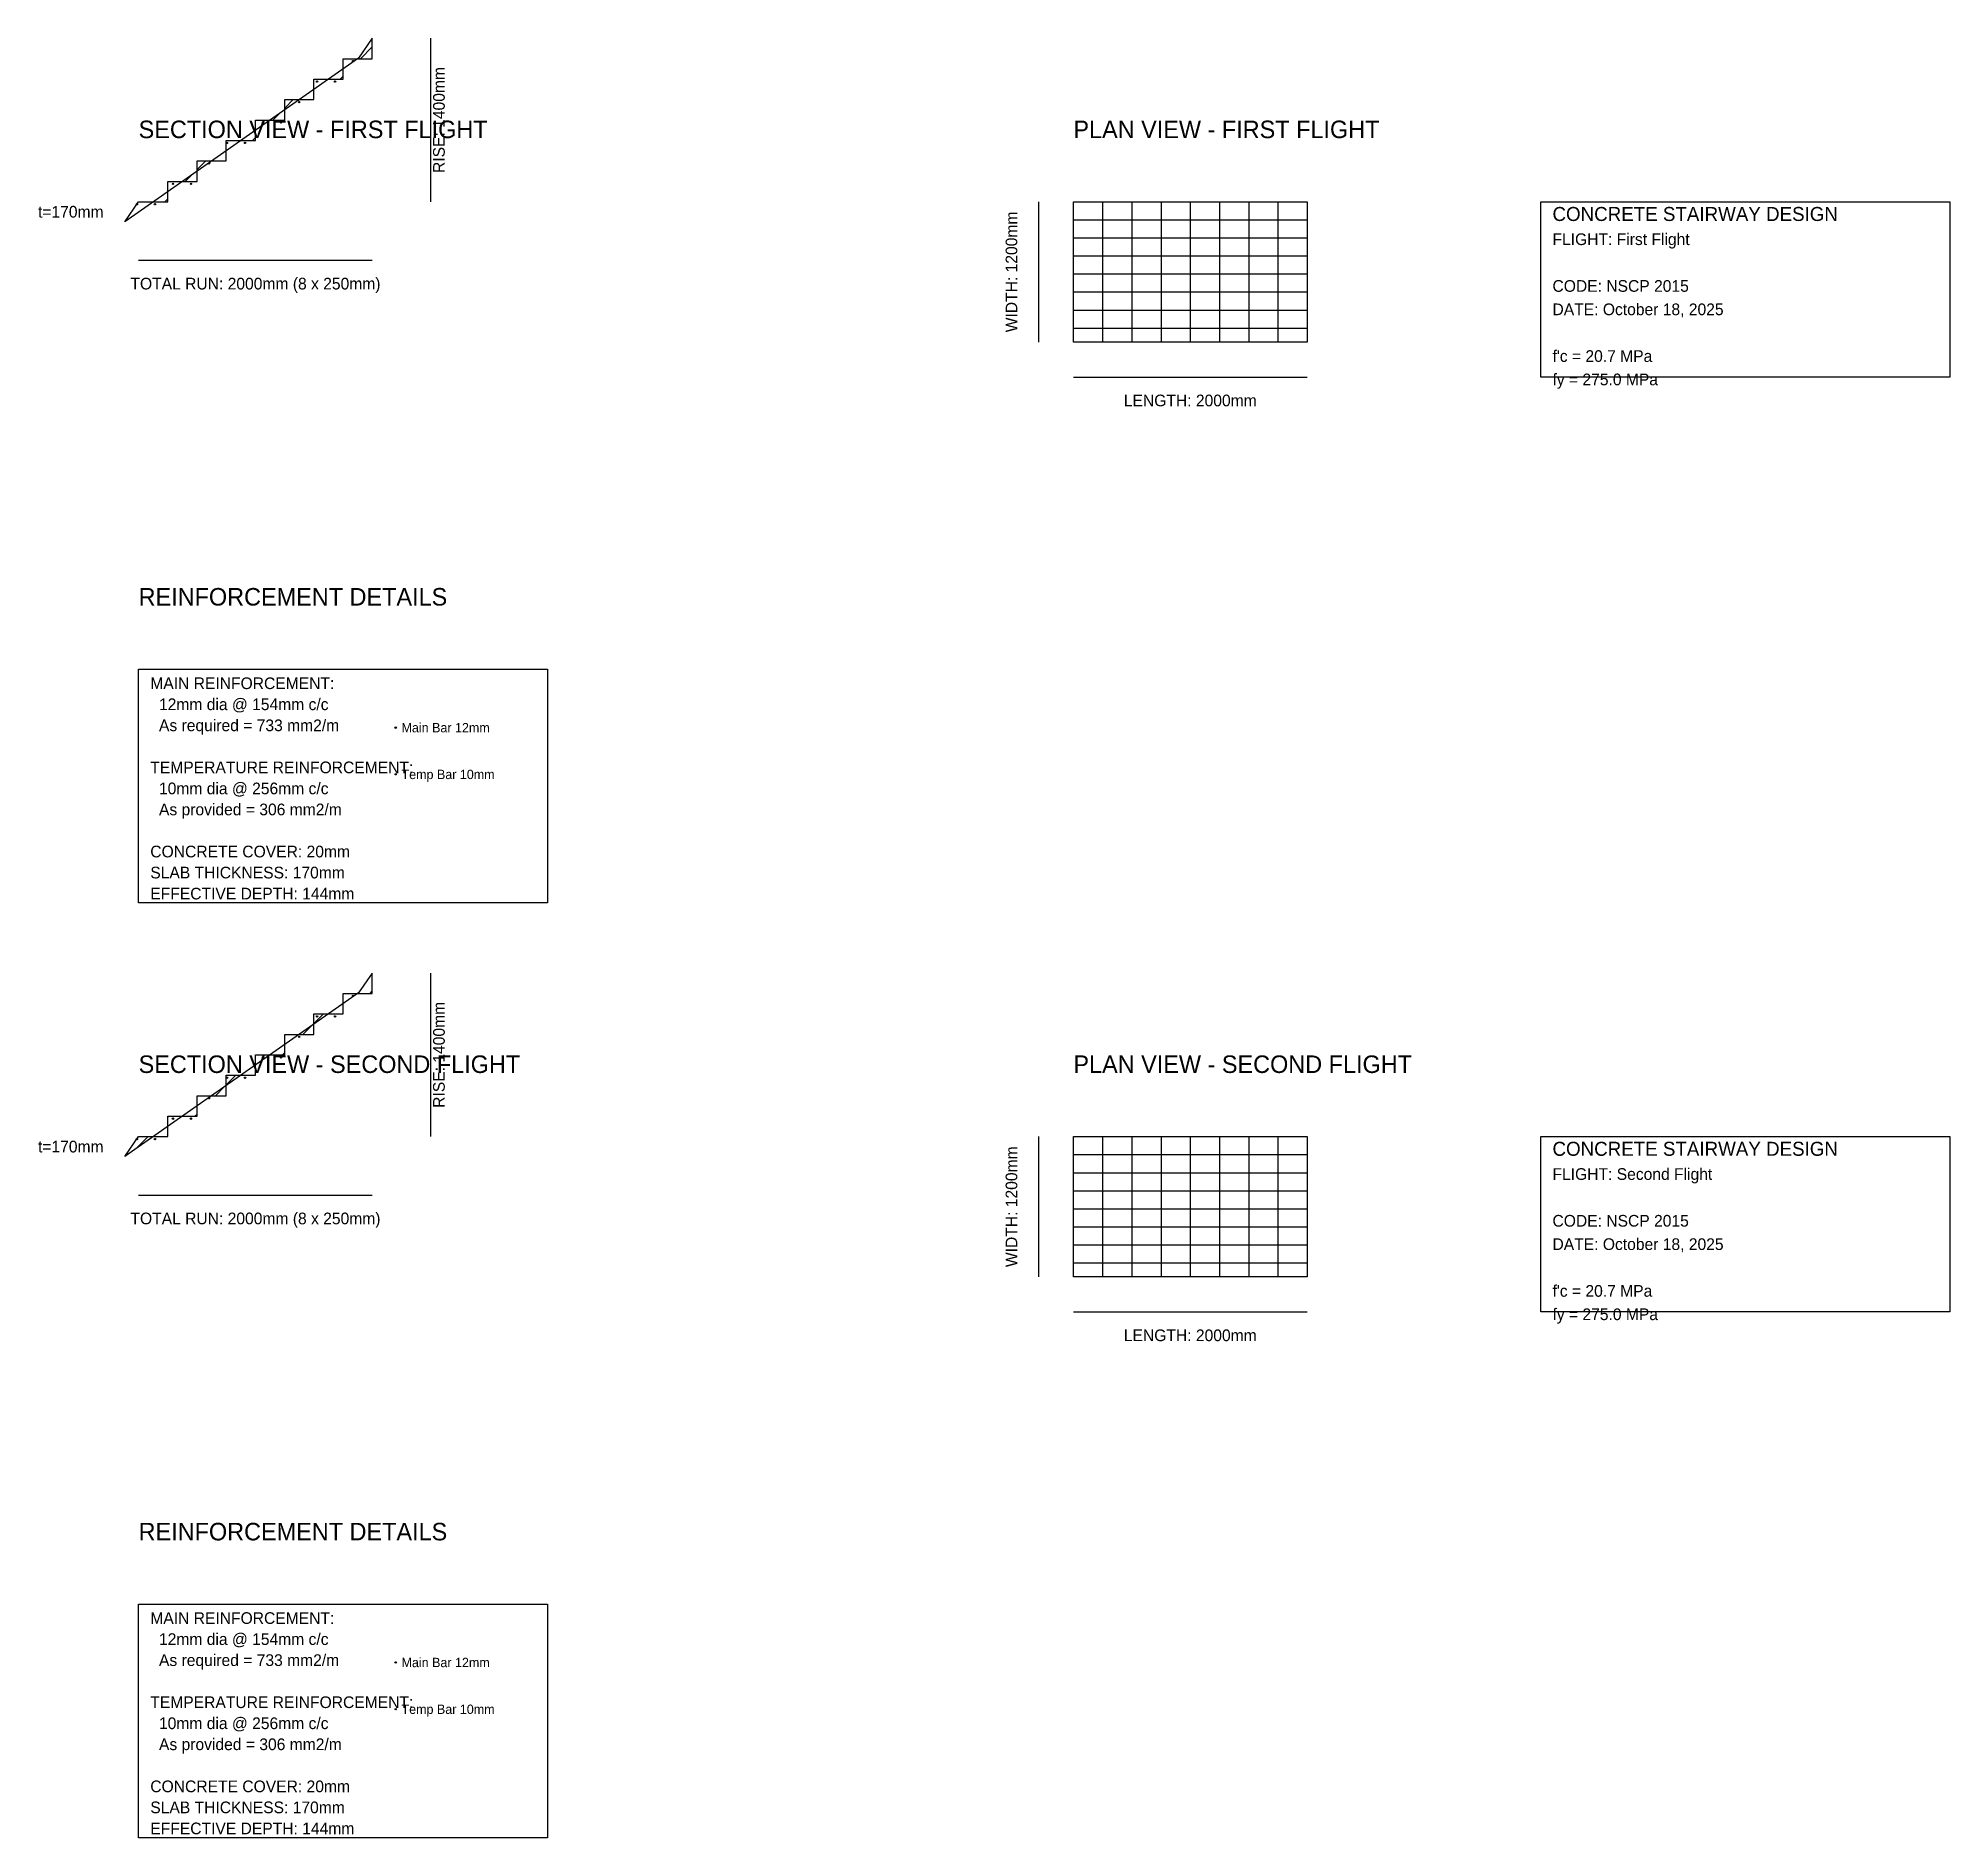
# Model space of a CAD drawing. Header units: metres. Extents: x -859 to 15500, y -14000 to 1400.
import ezdxf
from ezdxf.enums import TextEntityAlignment as Align

# ---------------------------------------------------------------- set-up
doc = ezdxf.new("R2010")
doc.units = ezdxf.units.M
for name, color, linetype in [('CONCRETE', 7, 'Continuous'), ('DIMENSIONS', 4, 'Continuous'), ('HATCHING', 8, 'Continuous'), ('REINFORCEMENT', 1, 'Continuous'), ('TEXT', 2, 'Continuous')]:
    doc.layers.add(name, color=color, linetype=linetype)

msp = doc.modelspace()

# ---------------------------------------------------------------- hatches: boundary and pattern name
at = {"layer": 'HATCHING'}
h = msp.add_hatch(dxfattribs=at)
h.set_pattern_fill('ANSI31', scale=50)
h.paths.add_polyline_path([(0, 0), (250, 0), (250, 175), (500, 175), (500, 350), (750, 350), (750, 525), (1000, 525), (1000, 700), (1250, 700), (1250, 875), (1500, 875), (1500, 1050), (1750, 1050), (1750, 1225), (2000, 1225), (2000, 1400), (1881, 1230), (-119, -170), (0, 0)])
h = msp.add_hatch(dxfattribs=at)
h.set_pattern_fill('ANSI31', scale=50)
h.paths.add_polyline_path([(0, -8000), (250, -8000), (250, -7825), (500, -7825), (500, -7650), (750, -7650), (750, -7475), (1000, -7475), (1000, -7300), (1250, -7300), (1250, -7125), (1500, -7125), (1500, -6950), (1750, -6950), (1750, -6775), (2000, -6775), (2000, -6600), (1881, -6770), (-119, -8170), (0, -8000)])

# ---------------------------------------------------------------- linework, layer by layer
at = {"layer": 'CONCRETE'}
for p, q in [((8250, 0), (8250, -1200)), ((8500, 0), (8500, -1200)), ((8750, 0), (8750, -1200)), ((9000, 0), (9000, -1200)), ((9250, 0), (9250, -1200)), ((9500, 0), (9500, -1200)), ((9750, 0), (9750, -1200)), ((8250, -8000), (8250, -9200)), ((8500, -8000), (8500, -9200)), ((8750, -8000), (8750, -9200)), ((9000, -8000), (9000, -9200)), ((9250, -8000), (9250, -9200)), ((9500, -8000), (9500, -9200)), ((9750, -8000), (9750, -9200))]:
    msp.add_line(p, q, dxfattribs=at)
for points in [[(0, 0), (250, 0), (250, 175), (500, 175), (500, 350), (750, 350), (750, 525), (1000, 525), (1000, 700), (1250, 700), (1250, 875), (1500, 875), (1500, 1050), (1750, 1050), (1750, 1225), (2000, 1225), (2000, 1400), (1881, 1230), (-119, -170), (0, 0)], [(0, -8000), (250, -8000), (250, -7825), (500, -7825), (500, -7650), (750, -7650), (750, -7475), (1000, -7475), (1000, -7300), (1250, -7300), (1250, -7125), (1500, -7125), (1500, -6950), (1750, -6950), (1750, -6775), (2000, -6775), (2000, -6600), (1881, -6770), (-119, -8170), (0, -8000)]]:
    msp.add_lwpolyline(points, close=True, dxfattribs=at)
for points in [[(8000, 0), (10000, 0), (10000, -1200), (8000, -1200), (8000, 0)], [(0, -4000), (3500, -4000), (3500, -6000), (0, -6000), (0, -4000)], [(8000, -8000), (10000, -8000), (10000, -9200), (8000, -9200), (8000, -8000)], [(0, -12000), (3500, -12000), (3500, -14000), (0, -14000), (0, -12000)]]:
    msp.add_lwpolyline(points, dxfattribs=at)
at = {"layer": 'DIMENSIONS'}
for p, q in [((2500, 0), (2500, 1400)), ((7700, 0), (7700, -1200)), ((0, -500), (2000, -500)), ((8000, -1500), (10000, -1500)), ((2500, -8000), (2500, -6600)), ((7700, -8000), (7700, -9200)), ((0, -8500), (2000, -8500)), ((8000, -9500), (10000, -9500))]:
    msp.add_line(p, q, dxfattribs=at)
at = {"layer": 'REINFORCEMENT'}
for p, q in [((8000, 0), (10000, 0)), ((8000, -154), (10000, -154)), ((8000, -309), (10000, -309)), ((8000, -463), (10000, -463)), ((8000, -617), (10000, -617)), ((8000, -771), (10000, -771)), ((8000, -926), (10000, -926)), ((8000, -1080), (10000, -1080)), ((8000, -8000), (10000, -8000)), ((8000, -8154), (10000, -8154)), ((8000, -8309), (10000, -8309)), ((8000, -8463), (10000, -8463)), ((8000, -8617), (10000, -8617)), ((8000, -8771), (10000, -8771)), ((8000, -8926), (10000, -8926)), ((8000, -9080), (10000, -9080))]:
    msp.add_line(p, q, dxfattribs=at)
for centre, radius in [((1836, 1204), 6), ((1528, 1029), 6), ((1682, 1029), 6), ((1374, 854), 6), ((1065, 679), 6), ((1219, 679), 6), ((756, 504), 6), ((911, 504), 6), ((602, 329), 6), ((294, 154), 6), ((448, 154), 6), ((-15, -21), 6), ((139, -21), 6), ((2200, -4500), 6), ((2200, -4900), 5), ((1836, -6796), 6), ((1528, -6971), 6), ((1682, -6971), 6), ((1374, -7146), 6), ((1065, -7321), 6), ((1219, -7321), 6), ((756, -7496), 6), ((911, -7496), 6), ((602, -7671), 6), ((294, -7846), 6), ((448, -7846), 6), ((-15, -8021), 6), ((139, -8021), 6), ((2200, -12500), 6), ((2200, -12900), 5)]:
    msp.add_circle(centre, radius, dxfattribs=at)
at = {"layer": 'TEXT'}
for points in [[(12000, 0), (15500, 0), (15500, -1500), (12000, -1500), (12000, 0)], [(12000, -8000), (15500, -8000), (15500, -9500), (12000, -9500), (12000, -8000)]]:
    msp.add_lwpolyline(points, dxfattribs=at)

# ---------------------------------------------------------------- texts
at = {"layer": 'DIMENSIONS'}
for s, p in [('RISE: 1400mm', (2650, 700)), ('WIDTH: 1200mm', (7550, -600)), ('RISE: 1400mm', (2650, -7300)), ('WIDTH: 1200mm', (7550, -8600))]:
    msp.add_text(s, height=100, rotation=90, dxfattribs=at).set_placement(p, align=Align.BOTTOM_CENTER)
for p in [(-300, -85), (-300, -8085)]:
    msp.add_text('t=170mm', height=100, dxfattribs=at).set_placement(p, align=Align.MIDDLE_RIGHT)
for s, p in [('TOTAL RUN: 2000mm (8 x 250mm)', (1000, -650)), ('LENGTH: 2000mm', (9000, -1650)), ('TOTAL RUN: 2000mm (8 x 250mm)', (1000, -8650)), ('LENGTH: 2000mm', (9000, -9650))]:
    msp.add_text(s, height=100, dxfattribs=at).set_placement(p, align=Align.TOP_CENTER)
at = {"layer": 'TEXT'}
for s, height, p in [('SECTION VIEW - FIRST FLIGHT', 150, (0, 500)), ('PLAN VIEW - FIRST FLIGHT', 150, (8000, 500)), ('CONCRETE STAIRWAY DESIGN', 120, (12100, -200)), ('FLIGHT: First Flight', 100, (12100, -400)), ('CODE: NSCP 2015', 100, (12100, -800)), ('DATE: October 18, 2025', 100, (12100, -1000)), ("f'c = 20.7 MPa", 100, (12100, -1400)), ('fy = 275.0 MPa', 100, (12100, -1600)), ('REINFORCEMENT DETAILS', 150, (0, -3500)), ('MAIN REINFORCEMENT:', 100, (100, -4200)), ('  12mm dia @ 154mm c/c', 100, (100, -4380)), ('  As required = 733 mm2/m', 100, (100, -4560)), ('TEMPERATURE REINFORCEMENT:', 100, (100, -4920)), ('  10mm dia @ 256mm c/c', 100, (100, -5100)), ('  As provided = 306 mm2/m', 100, (100, -5280)), ('CONCRETE COVER: 20mm', 100, (100, -5640)), ('SLAB THICKNESS: 170mm', 100, (100, -5820)), ('EFFECTIVE DEPTH: 144mm', 100, (100, -6000)), ('SECTION VIEW - SECOND FLIGHT', 150, (0, -7500)), ('PLAN VIEW - SECOND FLIGHT', 150, (8000, -7500)), ('CONCRETE STAIRWAY DESIGN', 120, (12100, -8200)), ('FLIGHT: Second Flight', 100, (12100, -8400)), ('CODE: NSCP 2015', 100, (12100, -8800)), ('DATE: October 18, 2025', 100, (12100, -9000)), ("f'c = 20.7 MPa", 100, (12100, -9400)), ('fy = 275.0 MPa', 100, (12100, -9600)), ('REINFORCEMENT DETAILS', 150, (0, -11500)), ('MAIN REINFORCEMENT:', 100, (100, -12200)), ('  12mm dia @ 154mm c/c', 100, (100, -12380)), ('  As required = 733 mm2/m', 100, (100, -12560)), ('TEMPERATURE REINFORCEMENT:', 100, (100, -12920)), ('  10mm dia @ 256mm c/c', 100, (100, -13100)), ('  As provided = 306 mm2/m', 100, (100, -13280)), ('CONCRETE COVER: 20mm', 100, (100, -13640)), ('SLAB THICKNESS: 170mm', 100, (100, -13820)), ('EFFECTIVE DEPTH: 144mm', 100, (100, -14000))]:
    msp.add_text(s, height=height, dxfattribs=at).set_placement(p, align=Align.BOTTOM_LEFT)
for s, p in [('Main Bar 12mm', (2250, -4500)), ('Temp Bar 10mm', (2250, -4900)), ('Main Bar 12mm', (2250, -12500)), ('Temp Bar 10mm', (2250, -12900))]:
    msp.add_text(s, height=80, dxfattribs=at).set_placement(p, align=Align.MIDDLE_LEFT)

doc.saveas('drawing.dxf')
